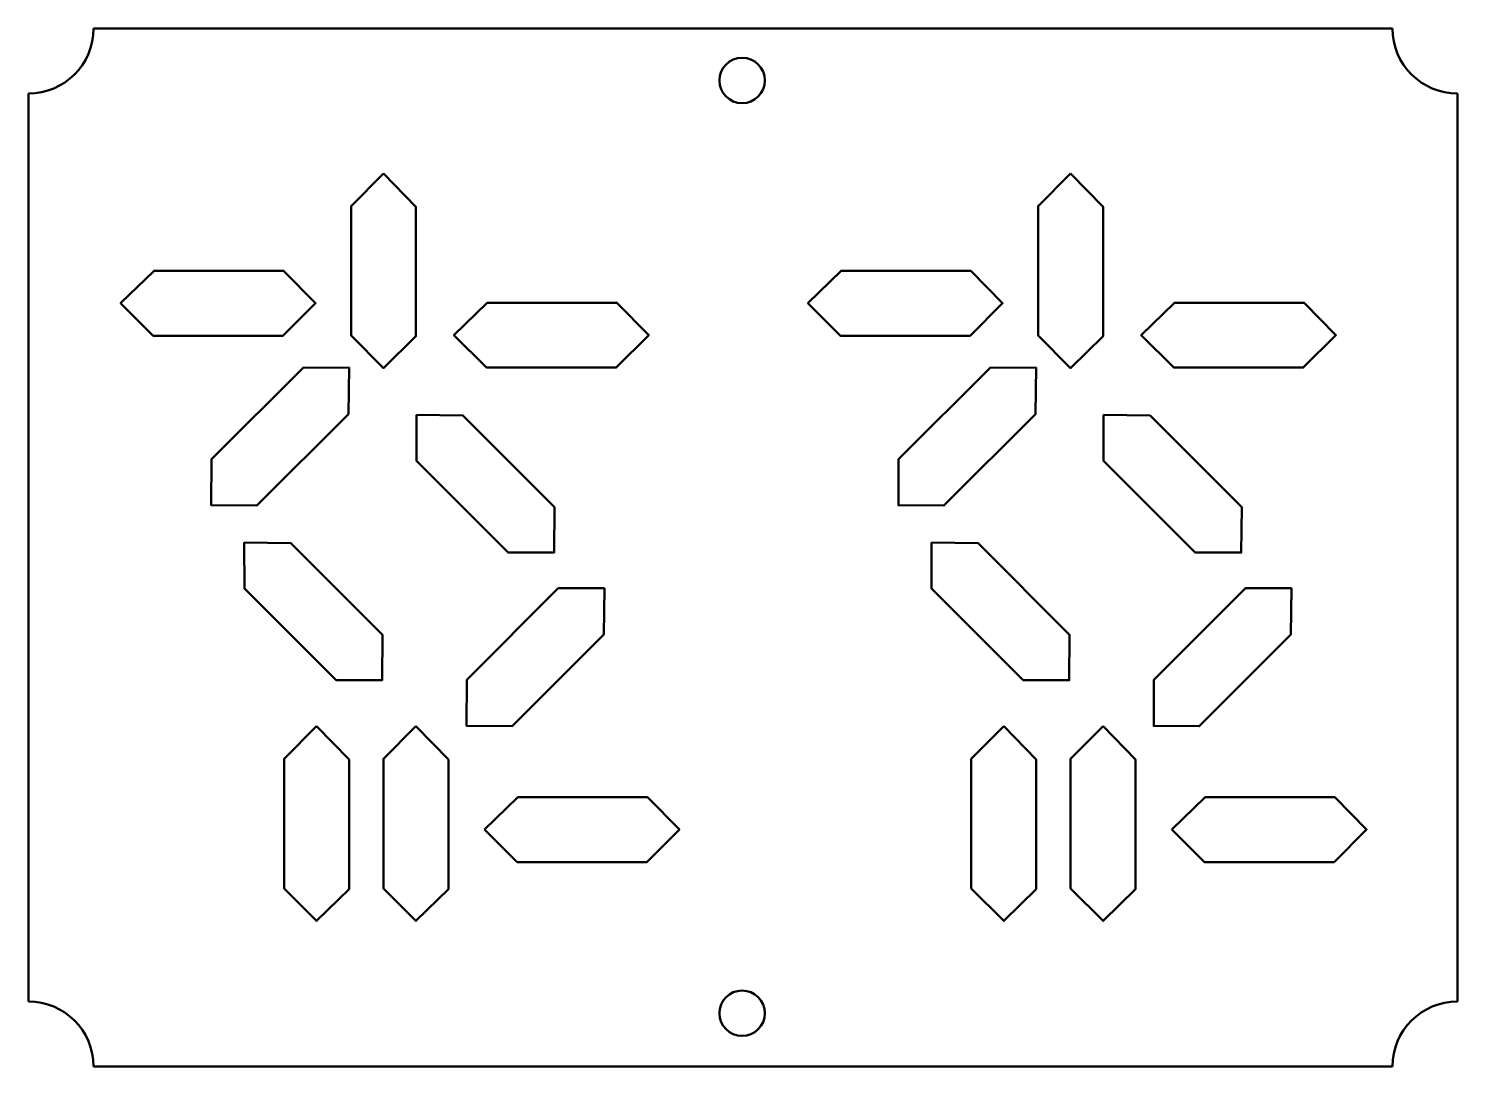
# Model space of a CAD drawing. Header units: millimetres. Extents: x -55 to 55, y -40 to 40.
import ezdxf

# ---------------------------------------------------------------- set-up
doc = ezdxf.new("R2010")
doc.units = ezdxf.units.MM
doc.header["$MEASUREMENT"] = 0
doc.layers.add('Code', color=7, linetype='Continuous')

msp = doc.modelspace()

# ---------------------------------------------------------------- linework, layer by layer
at = {"layer": 'Code', "lineweight": 50}
for points in [[(-50, 39.9533), (-50, 37.1919), (-52.2386, 34.9533), (-55, 34.9533)], [(-50, 39.9533), (-50, 39.9533), (50, 39.9533), (50, 39.9533)], [(55, 34.9533), (52.2386, 34.9533), (50, 37.1919), (50, 39.9533)], [(-55, -35), (-55, -35), (-55, 34.9533), (-55, 34.9533)], [(55, 34.9533), (55, 34.9533), (55, -35), (55, -35)], [(-55, -35), (-52.2386, -35), (-50, -37.2386), (-50, -40)], [(50, -40), (50, -37.2386), (52.2386, -35), (55, -35)], [(50, -40), (50, -40), (-50, -40), (-50, -40)]]:
    msp.add_open_spline(points, degree=3, dxfattribs=at)
for points, knots in [([(-0.0702, 37.708), (0.8963, 37.708), (1.6798, 36.9245), (1.6798, 35.958), (1.6798, 35.958), (1.6798, 34.9915), (0.8963, 34.208), (-0.0702, 34.208), (-0.0702, 34.208), (-1.0367, 34.208), (-1.8202, 34.9915), (-1.8202, 35.958), (-1.8202, 35.958), (-1.8202, 36.9245), (-1.0367, 37.708), (-0.0702, 37.708)], [0, 0, 0, 0, 0.2, 0.2, 0.2, 0.2, 0.4, 0.4, 0.4, 0.4, 0.6, 0.6, 0.6, 0.6, 1, 1, 1, 1]), ([(-27.6775, 28.7925), (-27.6775, 28.7925), (-27.6775, 28.7925), (-27.6775, 28.7925), (-27.6775, 28.7925), (-27.6775, 28.7925), (-25.1775, 26.2258), (-25.1775, 26.2258), (-25.1775, 26.2258), (-25.1775, 26.2258), (-25.1775, 16.2487), (-25.1775, 16.2487), (-25.1775, 16.2487), (-25.1775, 16.2487), (-27.6775, 13.7924), (-27.6775, 13.7924), (-27.6775, 13.7924), (-27.6775, 13.7924), (-27.6775, 13.7924), (-27.6775, 13.7924), (-27.6775, 13.7924), (-27.6775, 13.7924), (-30.1775, 16.3038), (-30.1775, 16.3038), (-30.1775, 16.3038), (-30.1775, 16.3038), (-30.1775, 26.281), (-30.1775, 26.281), (-30.1775, 26.281), (-30.1775, 26.281), (-27.6775, 28.7925), (-27.6775, 28.7925)], [0, 0, 0, 0, 0.11111111, 0.11111111, 0.11111111, 0.11111111, 0.22222222, 0.22222222, 0.22222222, 0.22222222, 0.33333333, 0.33333333, 0.33333333, 0.33333333, 0.44444444, 0.44444444, 0.44444444, 0.44444444, 0.55555556, 0.55555556, 0.55555556, 0.55555556, 0.66666667, 0.66666667, 0.66666667, 0.66666667, 0.77777778, 0.77777778, 0.77777778, 0.77777778, 1, 1, 1, 1]), ([(25.2225, 28.7925), (25.2225, 28.7925), (25.2225, 28.7925), (25.2225, 28.7925), (25.2225, 28.7925), (25.2225, 28.7925), (27.7225, 26.2258), (27.7225, 26.2258), (27.7225, 26.2258), (27.7225, 26.2258), (27.7225, 16.2487), (27.7225, 16.2487), (27.7225, 16.2487), (27.7225, 16.2487), (25.2225, 13.7924), (25.2225, 13.7924), (25.2225, 13.7924), (25.2225, 13.7924), (25.2225, 13.7924), (25.2225, 13.7924), (25.2225, 13.7924), (25.2225, 13.7924), (22.7225, 16.3038), (22.7225, 16.3038), (22.7225, 16.3038), (22.7225, 16.3038), (22.7225, 26.281), (22.7225, 26.281), (22.7225, 26.281), (22.7225, 26.281), (25.2225, 28.7925), (25.2225, 28.7925)], [0, 0, 0, 0, 0.11111111, 0.11111111, 0.11111111, 0.11111111, 0.22222222, 0.22222222, 0.22222222, 0.22222222, 0.33333333, 0.33333333, 0.33333333, 0.33333333, 0.44444444, 0.44444444, 0.44444444, 0.44444444, 0.55555556, 0.55555556, 0.55555556, 0.55555556, 0.66666667, 0.66666667, 0.66666667, 0.66666667, 0.77777778, 0.77777778, 0.77777778, 0.77777778, 1, 1, 1, 1]), ([(-47.9107, 18.7924), (-47.9107, 18.7924), (-47.9107, 18.7924), (-47.9107, 18.7924), (-47.9107, 18.7924), (-47.9107, 18.7924), (-45.3441, 21.2924), (-45.3441, 21.2924), (-45.3441, 21.2924), (-45.3441, 21.2924), (-35.367, 21.2924), (-35.367, 21.2924), (-35.367, 21.2924), (-35.367, 21.2924), (-32.9108, 18.7924), (-32.9108, 18.7924), (-32.9108, 18.7924), (-32.9108, 18.7924), (-32.9108, 18.7924), (-32.9108, 18.7924), (-32.9108, 18.7924), (-32.9108, 18.7924), (-35.4221, 16.2924), (-35.4221, 16.2924), (-35.4221, 16.2924), (-35.4221, 16.2924), (-45.3993, 16.2924), (-45.3993, 16.2924), (-45.3993, 16.2924), (-45.3993, 16.2924), (-47.9107, 18.7924), (-47.9107, 18.7924)], [0, 0, 0, 0, 0.11111111, 0.11111111, 0.11111111, 0.11111111, 0.22222222, 0.22222222, 0.22222222, 0.22222222, 0.33333333, 0.33333333, 0.33333333, 0.33333333, 0.44444444, 0.44444444, 0.44444444, 0.44444444, 0.55555556, 0.55555556, 0.55555556, 0.55555556, 0.66666667, 0.66666667, 0.66666667, 0.66666667, 0.77777778, 0.77777778, 0.77777778, 0.77777778, 1, 1, 1, 1]), ([(4.9893, 18.7924), (4.9893, 18.7924), (4.9893, 18.7924), (4.9893, 18.7924), (4.9893, 18.7924), (4.9893, 18.7924), (7.5559, 21.2924), (7.5559, 21.2924), (7.5559, 21.2924), (7.5559, 21.2924), (17.533, 21.2924), (17.533, 21.2924), (17.533, 21.2924), (17.533, 21.2924), (19.9892, 18.7924), (19.9892, 18.7924), (19.9892, 18.7924), (19.9892, 18.7924), (19.9892, 18.7924), (19.9892, 18.7924), (19.9892, 18.7924), (19.9892, 18.7924), (17.4779, 16.2924), (17.4779, 16.2924), (17.4779, 16.2924), (17.4779, 16.2924), (7.5007, 16.2924), (7.5007, 16.2924), (7.5007, 16.2924), (7.5007, 16.2924), (4.9893, 18.7924), (4.9893, 18.7924)], [0, 0, 0, 0, 0.11111111, 0.11111111, 0.11111111, 0.11111111, 0.22222222, 0.22222222, 0.22222222, 0.22222222, 0.33333333, 0.33333333, 0.33333333, 0.33333333, 0.44444444, 0.44444444, 0.44444444, 0.44444444, 0.55555556, 0.55555556, 0.55555556, 0.55555556, 0.66666667, 0.66666667, 0.66666667, 0.66666667, 0.77777778, 0.77777778, 0.77777778, 0.77777778, 1, 1, 1, 1]), ([(-22.2516, 16.3372), (-22.2516, 16.3372), (-22.2516, 16.3372), (-22.2516, 16.3372), (-22.2516, 16.3372), (-22.2516, 16.3372), (-19.685, 18.8372), (-19.685, 18.8372), (-19.685, 18.8372), (-19.685, 18.8372), (-9.7079, 18.8372), (-9.7079, 18.8372), (-9.7079, 18.8372), (-9.7079, 18.8372), (-7.2517, 16.3372), (-7.2517, 16.3372), (-7.2517, 16.3372), (-7.2517, 16.3372), (-7.2517, 16.3372), (-7.2517, 16.3372), (-7.2517, 16.3372), (-7.2517, 16.3372), (-9.763, 13.8372), (-9.763, 13.8372), (-9.763, 13.8372), (-9.763, 13.8372), (-19.7401, 13.8372), (-19.7401, 13.8372), (-19.7401, 13.8372), (-19.7401, 13.8372), (-22.2516, 16.3372), (-22.2516, 16.3372)], [0, 0, 0, 0, 0.11111111, 0.11111111, 0.11111111, 0.11111111, 0.22222222, 0.22222222, 0.22222222, 0.22222222, 0.33333333, 0.33333333, 0.33333333, 0.33333333, 0.44444444, 0.44444444, 0.44444444, 0.44444444, 0.55555556, 0.55555556, 0.55555556, 0.55555556, 0.66666667, 0.66666667, 0.66666667, 0.66666667, 0.77777778, 0.77777778, 0.77777778, 0.77777778, 1, 1, 1, 1]), ([(30.6484, 16.3372), (30.6484, 16.3372), (30.6484, 16.3372), (30.6484, 16.3372), (30.6484, 16.3372), (30.6484, 16.3372), (33.215, 18.8372), (33.215, 18.8372), (33.215, 18.8372), (33.215, 18.8372), (43.1921, 18.8372), (43.1921, 18.8372), (43.1921, 18.8372), (43.1921, 18.8372), (45.6483, 16.3372), (45.6483, 16.3372), (45.6483, 16.3372), (45.6483, 16.3372), (45.6483, 16.3372), (45.6483, 16.3372), (45.6483, 16.3372), (45.6483, 16.3372), (43.137, 13.8372), (43.137, 13.8372), (43.137, 13.8372), (43.137, 13.8372), (33.1599, 13.8372), (33.1599, 13.8372), (33.1599, 13.8372), (33.1599, 13.8372), (30.6484, 16.3372), (30.6484, 16.3372)], [0, 0, 0, 0, 0.11111111, 0.11111111, 0.11111111, 0.11111111, 0.22222222, 0.22222222, 0.22222222, 0.22222222, 0.33333333, 0.33333333, 0.33333333, 0.33333333, 0.44444444, 0.44444444, 0.44444444, 0.44444444, 0.55555556, 0.55555556, 0.55555556, 0.55555556, 0.66666667, 0.66666667, 0.66666667, 0.66666667, 0.77777778, 0.77777778, 0.77777778, 0.77777778, 1, 1, 1, 1]), ([(-30.3287, 13.8372), (-30.3287, 13.8372), (-30.3287, 13.8372), (-30.3287, 13.8372), (-30.3287, 13.8372), (-30.3287, 13.8372), (-30.3758, 10.2546), (-30.3758, 10.2546), (-30.3758, 10.2546), (-30.3758, 10.2546), (-37.4307, 3.1997), (-37.4307, 3.1997), (-37.4307, 3.1997), (-37.4307, 3.1997), (-40.9353, 3.2306), (-40.9353, 3.2306), (-40.9353, 3.2306), (-40.9353, 3.2306), (-40.9353, 3.2306), (-40.9353, 3.2306), (-40.9353, 3.2306), (-40.9353, 3.2306), (-40.9273, 6.7742), (-40.9273, 6.7742), (-40.9273, 6.7742), (-40.9273, 6.7742), (-33.8724, 13.8291), (-33.8724, 13.8291), (-33.8724, 13.8291), (-33.8724, 13.8291), (-30.3287, 13.8372), (-30.3287, 13.8372)], [0, 0, 0, 0, 0.11111111, 0.11111111, 0.11111111, 0.11111111, 0.22222222, 0.22222222, 0.22222222, 0.22222222, 0.33333333, 0.33333333, 0.33333333, 0.33333333, 0.44444444, 0.44444444, 0.44444444, 0.44444444, 0.55555556, 0.55555556, 0.55555556, 0.55555556, 0.66666667, 0.66666667, 0.66666667, 0.66666667, 0.77777778, 0.77777778, 0.77777778, 0.77777778, 1, 1, 1, 1]), ([(22.5713, 13.8372), (22.5713, 13.8372), (22.5713, 13.8372), (22.5713, 13.8372), (22.5713, 13.8372), (22.5713, 13.8372), (22.5242, 10.2546), (22.5242, 10.2546), (22.5242, 10.2546), (22.5242, 10.2546), (15.4693, 3.1997), (15.4693, 3.1997), (15.4693, 3.1997), (15.4693, 3.1997), (11.9647, 3.2306), (11.9647, 3.2306), (11.9647, 3.2306), (11.9647, 3.2306), (11.9647, 3.2306), (11.9647, 3.2306), (11.9647, 3.2306), (11.9647, 3.2306), (11.9727, 6.7742), (11.9727, 6.7742), (11.9727, 6.7742), (11.9727, 6.7742), (19.0276, 13.8291), (19.0276, 13.8291), (19.0276, 13.8291), (19.0276, 13.8291), (22.5713, 13.8372), (22.5713, 13.8372)], [0, 0, 0, 0, 0.11111111, 0.11111111, 0.11111111, 0.11111111, 0.22222222, 0.22222222, 0.22222222, 0.22222222, 0.33333333, 0.33333333, 0.33333333, 0.33333333, 0.44444444, 0.44444444, 0.44444444, 0.44444444, 0.55555556, 0.55555556, 0.55555556, 0.55555556, 0.66666667, 0.66666667, 0.66666667, 0.66666667, 0.77777778, 0.77777778, 0.77777778, 0.77777778, 1, 1, 1, 1]), ([(-25.1473, 10.1855), (-25.1473, 10.1855), (-25.1473, 10.1855), (-25.1473, 10.1855), (-25.1473, 10.1855), (-25.1473, 10.1855), (-21.5647, 10.1384), (-21.5647, 10.1384), (-21.5647, 10.1384), (-21.5647, 10.1384), (-14.5098, 3.0835), (-14.5098, 3.0835), (-14.5098, 3.0835), (-14.5098, 3.0835), (-14.5407, -0.4211), (-14.5407, -0.4211), (-14.5407, -0.4211), (-14.5407, -0.4211), (-14.5407, -0.4211), (-14.5407, -0.4211), (-14.5407, -0.4211), (-14.5407, -0.4211), (-18.0843, -0.4131), (-18.0843, -0.4131), (-18.0843, -0.4131), (-18.0843, -0.4131), (-25.1392, 6.6418), (-25.1392, 6.6418), (-25.1392, 6.6418), (-25.1392, 6.6418), (-25.1473, 10.1855), (-25.1473, 10.1855)], [0, 0, 0, 0, 0.11111111, 0.11111111, 0.11111111, 0.11111111, 0.22222222, 0.22222222, 0.22222222, 0.22222222, 0.33333333, 0.33333333, 0.33333333, 0.33333333, 0.44444444, 0.44444444, 0.44444444, 0.44444444, 0.55555556, 0.55555556, 0.55555556, 0.55555556, 0.66666667, 0.66666667, 0.66666667, 0.66666667, 0.77777778, 0.77777778, 0.77777778, 0.77777778, 1, 1, 1, 1]), ([(27.7527, 10.1855), (27.7527, 10.1855), (27.7527, 10.1855), (27.7527, 10.1855), (27.7527, 10.1855), (27.7527, 10.1855), (31.3353, 10.1384), (31.3353, 10.1384), (31.3353, 10.1384), (31.3353, 10.1384), (38.3902, 3.0835), (38.3902, 3.0835), (38.3902, 3.0835), (38.3902, 3.0835), (38.3593, -0.4211), (38.3593, -0.4211), (38.3593, -0.4211), (38.3593, -0.4211), (38.3593, -0.4211), (38.3593, -0.4211), (38.3593, -0.4211), (38.3593, -0.4211), (34.8157, -0.4131), (34.8157, -0.4131), (34.8157, -0.4131), (34.8157, -0.4131), (27.7608, 6.6418), (27.7608, 6.6418), (27.7608, 6.6418), (27.7608, 6.6418), (27.7527, 10.1855), (27.7527, 10.1855)], [0, 0, 0, 0, 0.11111111, 0.11111111, 0.11111111, 0.11111111, 0.22222222, 0.22222222, 0.22222222, 0.22222222, 0.33333333, 0.33333333, 0.33333333, 0.33333333, 0.44444444, 0.44444444, 0.44444444, 0.44444444, 0.55555556, 0.55555556, 0.55555556, 0.55555556, 0.66666667, 0.66666667, 0.66666667, 0.66666667, 0.77777778, 0.77777778, 0.77777778, 0.77777778, 1, 1, 1, 1]), ([(-38.3907, 0.3582), (-38.3907, 0.3582), (-38.3907, 0.3582), (-38.3907, 0.3582), (-38.3907, 0.3582), (-38.3907, 0.3582), (-34.808, 0.3111), (-34.808, 0.3111), (-34.808, 0.3111), (-34.808, 0.3111), (-27.7532, -6.7438), (-27.7532, -6.7438), (-27.7532, -6.7438), (-27.7532, -6.7438), (-27.7841, -10.2484), (-27.7841, -10.2484), (-27.7841, -10.2484), (-27.7841, -10.2484), (-27.7841, -10.2484), (-27.7841, -10.2484), (-27.7841, -10.2484), (-27.7841, -10.2484), (-31.3277, -10.2403), (-31.3277, -10.2403), (-31.3277, -10.2403), (-31.3277, -10.2403), (-38.3825, -3.1854), (-38.3825, -3.1854), (-38.3825, -3.1854), (-38.3825, -3.1854), (-38.3907, 0.3582), (-38.3907, 0.3582)], [0, 0, 0, 0, 0.11111111, 0.11111111, 0.11111111, 0.11111111, 0.22222222, 0.22222222, 0.22222222, 0.22222222, 0.33333333, 0.33333333, 0.33333333, 0.33333333, 0.44444444, 0.44444444, 0.44444444, 0.44444444, 0.55555556, 0.55555556, 0.55555556, 0.55555556, 0.66666667, 0.66666667, 0.66666667, 0.66666667, 0.77777778, 0.77777778, 0.77777778, 0.77777778, 1, 1, 1, 1]), ([(14.5093, 0.3582), (14.5093, 0.3582), (14.5093, 0.3582), (14.5093, 0.3582), (14.5093, 0.3582), (14.5093, 0.3582), (18.092, 0.3111), (18.092, 0.3111), (18.092, 0.3111), (18.092, 0.3111), (25.1468, -6.7438), (25.1468, -6.7438), (25.1468, -6.7438), (25.1468, -6.7438), (25.1159, -10.2484), (25.1159, -10.2484), (25.1159, -10.2484), (25.1159, -10.2484), (25.1159, -10.2484), (25.1159, -10.2484), (25.1159, -10.2484), (25.1159, -10.2484), (21.5723, -10.2403), (21.5723, -10.2403), (21.5723, -10.2403), (21.5723, -10.2403), (14.5175, -3.1854), (14.5175, -3.1854), (14.5175, -3.1854), (14.5175, -3.1854), (14.5093, 0.3582), (14.5093, 0.3582)], [0, 0, 0, 0, 0.11111111, 0.11111111, 0.11111111, 0.11111111, 0.22222222, 0.22222222, 0.22222222, 0.22222222, 0.33333333, 0.33333333, 0.33333333, 0.33333333, 0.44444444, 0.44444444, 0.44444444, 0.44444444, 0.55555556, 0.55555556, 0.55555556, 0.55555556, 0.66666667, 0.66666667, 0.66666667, 0.66666667, 0.77777778, 0.77777778, 0.77777778, 0.77777778, 1, 1, 1, 1]), ([(-10.6742, -3.155), (-10.6742, -3.155), (-10.6742, -3.155), (-10.6742, -3.155), (-10.6742, -3.155), (-10.6742, -3.155), (-10.7213, -6.7377), (-10.7213, -6.7377), (-10.7213, -6.7377), (-10.7213, -6.7377), (-17.7762, -13.7926), (-17.7762, -13.7926), (-17.7762, -13.7926), (-17.7762, -13.7926), (-21.2808, -13.7616), (-21.2808, -13.7616), (-21.2808, -13.7616), (-21.2808, -13.7616), (-21.2808, -13.7616), (-21.2808, -13.7616), (-21.2808, -13.7616), (-21.2808, -13.7616), (-21.2728, -10.2181), (-21.2728, -10.2181), (-21.2728, -10.2181), (-21.2728, -10.2181), (-14.2179, -3.1632), (-14.2179, -3.1632), (-14.2179, -3.1632), (-14.2179, -3.1632), (-10.6742, -3.155), (-10.6742, -3.155)], [0, 0, 0, 0, 0.11111111, 0.11111111, 0.11111111, 0.11111111, 0.22222222, 0.22222222, 0.22222222, 0.22222222, 0.33333333, 0.33333333, 0.33333333, 0.33333333, 0.44444444, 0.44444444, 0.44444444, 0.44444444, 0.55555556, 0.55555556, 0.55555556, 0.55555556, 0.66666667, 0.66666667, 0.66666667, 0.66666667, 0.77777778, 0.77777778, 0.77777778, 0.77777778, 1, 1, 1, 1]), ([(42.2258, -3.155), (42.2258, -3.155), (42.2258, -3.155), (42.2258, -3.155), (42.2258, -3.155), (42.2258, -3.155), (42.1787, -6.7377), (42.1787, -6.7377), (42.1787, -6.7377), (42.1787, -6.7377), (35.1238, -13.7926), (35.1238, -13.7926), (35.1238, -13.7926), (35.1238, -13.7926), (31.6192, -13.7616), (31.6192, -13.7616), (31.6192, -13.7616), (31.6192, -13.7616), (31.6192, -13.7616), (31.6192, -13.7616), (31.6192, -13.7616), (31.6192, -13.7616), (31.6272, -10.2181), (31.6272, -10.2181), (31.6272, -10.2181), (31.6272, -10.2181), (38.6821, -3.1632), (38.6821, -3.1632), (38.6821, -3.1632), (38.6821, -3.1632), (42.2258, -3.155), (42.2258, -3.155)], [0, 0, 0, 0, 0.11111111, 0.11111111, 0.11111111, 0.11111111, 0.22222222, 0.22222222, 0.22222222, 0.22222222, 0.33333333, 0.33333333, 0.33333333, 0.33333333, 0.44444444, 0.44444444, 0.44444444, 0.44444444, 0.55555556, 0.55555556, 0.55555556, 0.55555556, 0.66666667, 0.66666667, 0.66666667, 0.66666667, 0.77777778, 0.77777778, 0.77777778, 0.77777778, 1, 1, 1, 1]), ([(-32.8288, -13.7926), (-32.8288, -13.7926), (-32.8288, -13.7926), (-32.8288, -13.7926), (-32.8288, -13.7926), (-32.8288, -13.7926), (-30.3288, -16.3592), (-30.3288, -16.3592), (-30.3288, -16.3592), (-30.3288, -16.3592), (-30.3288, -26.3363), (-30.3288, -26.3363), (-30.3288, -26.3363), (-30.3288, -26.3363), (-32.8288, -28.7926), (-32.8288, -28.7926), (-32.8288, -28.7926), (-32.8288, -28.7926), (-32.8288, -28.7926), (-32.8288, -28.7926), (-32.8288, -28.7926), (-32.8288, -28.7926), (-35.3288, -26.2812), (-35.3288, -26.2812), (-35.3288, -26.2812), (-35.3288, -26.2812), (-35.3288, -16.3041), (-35.3288, -16.3041), (-35.3288, -16.3041), (-35.3288, -16.3041), (-32.8288, -13.7926), (-32.8288, -13.7926)], [0, 0, 0, 0, 0.11111111, 0.11111111, 0.11111111, 0.11111111, 0.22222222, 0.22222222, 0.22222222, 0.22222222, 0.33333333, 0.33333333, 0.33333333, 0.33333333, 0.44444444, 0.44444444, 0.44444444, 0.44444444, 0.55555556, 0.55555556, 0.55555556, 0.55555556, 0.66666667, 0.66666667, 0.66666667, 0.66666667, 0.77777778, 0.77777778, 0.77777778, 0.77777778, 1, 1, 1, 1]), ([(-25.1775, -13.7926), (-25.1775, -13.7926), (-25.1775, -13.7926), (-25.1775, -13.7926), (-25.1775, -13.7926), (-25.1775, -13.7926), (-22.6775, -16.3592), (-22.6775, -16.3592), (-22.6775, -16.3592), (-22.6775, -16.3592), (-22.6775, -26.3363), (-22.6775, -26.3363), (-22.6775, -26.3363), (-22.6775, -26.3363), (-25.1775, -28.7926), (-25.1775, -28.7926), (-25.1775, -28.7926), (-25.1775, -28.7926), (-25.1775, -28.7926), (-25.1775, -28.7926), (-25.1775, -28.7926), (-25.1775, -28.7926), (-27.6775, -26.2812), (-27.6775, -26.2812), (-27.6775, -26.2812), (-27.6775, -26.2812), (-27.6775, -16.3041), (-27.6775, -16.3041), (-27.6775, -16.3041), (-27.6775, -16.3041), (-25.1775, -13.7926), (-25.1775, -13.7926)], [0, 0, 0, 0, 0.11111111, 0.11111111, 0.11111111, 0.11111111, 0.22222222, 0.22222222, 0.22222222, 0.22222222, 0.33333333, 0.33333333, 0.33333333, 0.33333333, 0.44444444, 0.44444444, 0.44444444, 0.44444444, 0.55555556, 0.55555556, 0.55555556, 0.55555556, 0.66666667, 0.66666667, 0.66666667, 0.66666667, 0.77777778, 0.77777778, 0.77777778, 0.77777778, 1, 1, 1, 1]), ([(20.0712, -13.7926), (20.0712, -13.7926), (20.0712, -13.7926), (20.0712, -13.7926), (20.0712, -13.7926), (20.0712, -13.7926), (22.5712, -16.3592), (22.5712, -16.3592), (22.5712, -16.3592), (22.5712, -16.3592), (22.5712, -26.3363), (22.5712, -26.3363), (22.5712, -26.3363), (22.5712, -26.3363), (20.0712, -28.7926), (20.0712, -28.7926), (20.0712, -28.7926), (20.0712, -28.7926), (20.0712, -28.7926), (20.0712, -28.7926), (20.0712, -28.7926), (20.0712, -28.7926), (17.5712, -26.2812), (17.5712, -26.2812), (17.5712, -26.2812), (17.5712, -26.2812), (17.5712, -16.3041), (17.5712, -16.3041), (17.5712, -16.3041), (17.5712, -16.3041), (20.0712, -13.7926), (20.0712, -13.7926)], [0, 0, 0, 0, 0.11111111, 0.11111111, 0.11111111, 0.11111111, 0.22222222, 0.22222222, 0.22222222, 0.22222222, 0.33333333, 0.33333333, 0.33333333, 0.33333333, 0.44444444, 0.44444444, 0.44444444, 0.44444444, 0.55555556, 0.55555556, 0.55555556, 0.55555556, 0.66666667, 0.66666667, 0.66666667, 0.66666667, 0.77777778, 0.77777778, 0.77777778, 0.77777778, 1, 1, 1, 1]), ([(27.7225, -13.7926), (27.7225, -13.7926), (27.7225, -13.7926), (27.7225, -13.7926), (27.7225, -13.7926), (27.7225, -13.7926), (30.2225, -16.3592), (30.2225, -16.3592), (30.2225, -16.3592), (30.2225, -16.3592), (30.2225, -26.3363), (30.2225, -26.3363), (30.2225, -26.3363), (30.2225, -26.3363), (27.7225, -28.7926), (27.7225, -28.7926), (27.7225, -28.7926), (27.7225, -28.7926), (27.7225, -28.7926), (27.7225, -28.7926), (27.7225, -28.7926), (27.7225, -28.7926), (25.2225, -26.2812), (25.2225, -26.2812), (25.2225, -26.2812), (25.2225, -26.2812), (25.2225, -16.3041), (25.2225, -16.3041), (25.2225, -16.3041), (25.2225, -16.3041), (27.7225, -13.7926), (27.7225, -13.7926)], [0, 0, 0, 0, 0.11111111, 0.11111111, 0.11111111, 0.11111111, 0.22222222, 0.22222222, 0.22222222, 0.22222222, 0.33333333, 0.33333333, 0.33333333, 0.33333333, 0.44444444, 0.44444444, 0.44444444, 0.44444444, 0.55555556, 0.55555556, 0.55555556, 0.55555556, 0.66666667, 0.66666667, 0.66666667, 0.66666667, 0.77777778, 0.77777778, 0.77777778, 0.77777778, 1, 1, 1, 1]), ([(-19.8893, -21.7576), (-19.8893, -21.7576), (-19.8893, -21.7576), (-19.8893, -21.7576), (-19.8893, -21.7576), (-19.8893, -21.7576), (-17.3226, -19.2576), (-17.3226, -19.2576), (-17.3226, -19.2576), (-17.3226, -19.2576), (-7.3455, -19.2576), (-7.3455, -19.2576), (-7.3455, -19.2576), (-7.3455, -19.2576), (-4.8893, -21.7576), (-4.8893, -21.7576), (-4.8893, -21.7576), (-4.8893, -21.7576), (-4.8893, -21.7576), (-4.8893, -21.7576), (-4.8893, -21.7576), (-4.8893, -21.7576), (-7.4007, -24.2576), (-7.4007, -24.2576), (-7.4007, -24.2576), (-7.4007, -24.2576), (-17.3778, -24.2576), (-17.3778, -24.2576), (-17.3778, -24.2576), (-17.3778, -24.2576), (-19.8893, -21.7576), (-19.8893, -21.7576)], [0, 0, 0, 0, 0.11111111, 0.11111111, 0.11111111, 0.11111111, 0.22222222, 0.22222222, 0.22222222, 0.22222222, 0.33333333, 0.33333333, 0.33333333, 0.33333333, 0.44444444, 0.44444444, 0.44444444, 0.44444444, 0.55555556, 0.55555556, 0.55555556, 0.55555556, 0.66666667, 0.66666667, 0.66666667, 0.66666667, 0.77777778, 0.77777778, 0.77777778, 0.77777778, 1, 1, 1, 1]), ([(33.0107, -21.7576), (33.0107, -21.7576), (33.0107, -21.7576), (33.0107, -21.7576), (33.0107, -21.7576), (33.0107, -21.7576), (35.5774, -19.2576), (35.5774, -19.2576), (35.5774, -19.2576), (35.5774, -19.2576), (45.5545, -19.2576), (45.5545, -19.2576), (45.5545, -19.2576), (45.5545, -19.2576), (48.0107, -21.7576), (48.0107, -21.7576), (48.0107, -21.7576), (48.0107, -21.7576), (48.0107, -21.7576), (48.0107, -21.7576), (48.0107, -21.7576), (48.0107, -21.7576), (45.4993, -24.2576), (45.4993, -24.2576), (45.4993, -24.2576), (45.4993, -24.2576), (35.5222, -24.2576), (35.5222, -24.2576), (35.5222, -24.2576), (35.5222, -24.2576), (33.0107, -21.7576), (33.0107, -21.7576)], [0, 0, 0, 0, 0.11111111, 0.11111111, 0.11111111, 0.11111111, 0.22222222, 0.22222222, 0.22222222, 0.22222222, 0.33333333, 0.33333333, 0.33333333, 0.33333333, 0.44444444, 0.44444444, 0.44444444, 0.44444444, 0.55555556, 0.55555556, 0.55555556, 0.55555556, 0.66666667, 0.66666667, 0.66666667, 0.66666667, 0.77777778, 0.77777778, 0.77777778, 0.77777778, 1, 1, 1, 1]), ([(-0.0702, -34.1529), (0.8963, -34.1529), (1.6798, -34.9364), (1.6798, -35.9029), (1.6798, -35.9029), (1.6798, -36.8694), (0.8963, -37.6529), (-0.0702, -37.6529), (-0.0702, -37.6529), (-1.0367, -37.6529), (-1.8202, -36.8694), (-1.8202, -35.9029), (-1.8202, -35.9029), (-1.8202, -34.9364), (-1.0367, -34.1529), (-0.0702, -34.1529)], [0, 0, 0, 0, 0.2, 0.2, 0.2, 0.2, 0.4, 0.4, 0.4, 0.4, 0.6, 0.6, 0.6, 0.6, 1, 1, 1, 1])]:
    msp.add_open_spline(points, degree=3, knots=knots, dxfattribs=at)

doc.saveas('drawing.dxf')
